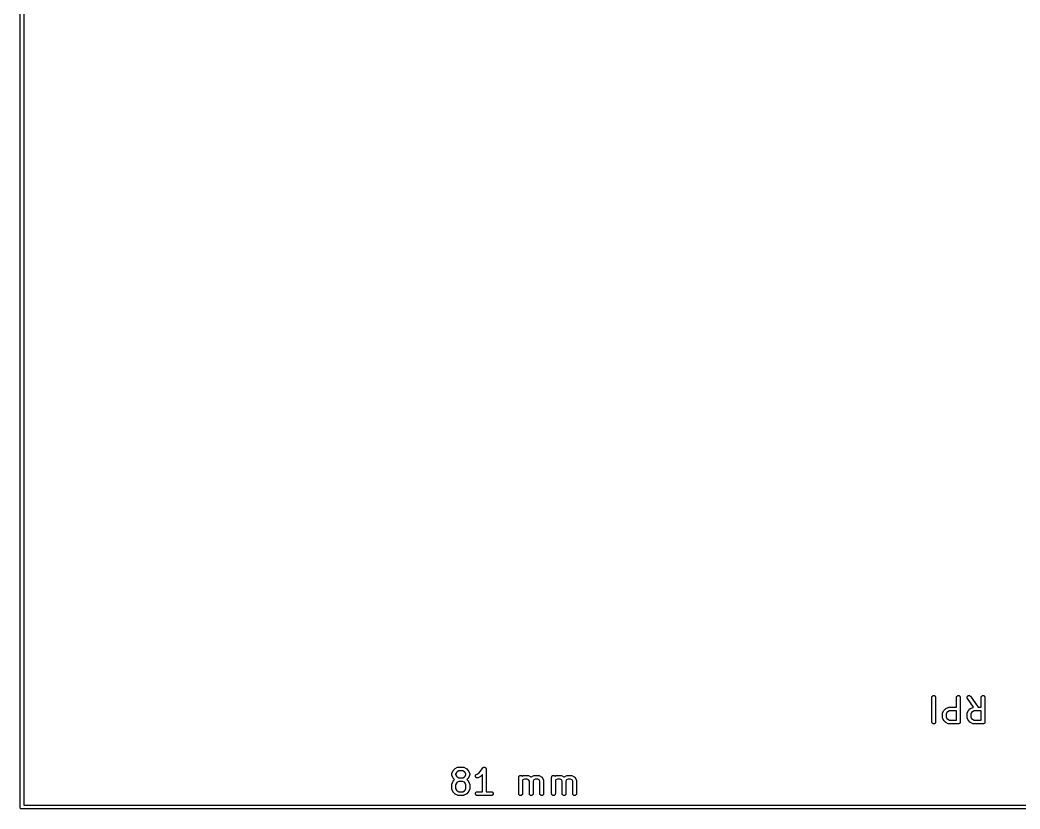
# Model space of a CAD drawing. Extents: x 48 to 129, y -192 to -25.
# Drawn here: x 47.92 to 88.5, y -192.07 to -160.07 of the extents above; entities that cross this region are included whole.
import ezdxf

# ---------------------------------------------------------------- set-up
doc = ezdxf.new("R2010")
doc.units = 0
doc.layers.add('BLACK', color=7, linetype='CONTINUOUS')

msp = doc.modelspace()

# ---------------------------------------------------------------- linework, layer by layer
at = {"layer": 'BLACK', "linetype": 'CONTINUOUS'}
for p, q in [((47.925, -191.996), (47.925, -25.0037)), ((48.075, -25.075), (48.075, -191.925)), ((84.925, -187.547), (84.9266, -187.532)), ((84.925, -187.548), (84.925, -187.547)), ((84.925, -188.548), (84.925, -187.548)), ((84.9266, -187.532), (84.9311, -187.518)), ((84.9311, -187.518), (84.9381, -187.505)), ((84.9381, -187.505), (84.9475, -187.494)), ((84.9475, -187.494), (84.9589, -187.485)), ((84.9589, -187.485), (84.9719, -187.478)), ((84.9719, -187.478), (84.9859, -187.474)), ((84.9859, -187.474), (85.0005, -187.473)), ((85.0005, -187.473), (85.0151, -187.474)), ((85.0151, -187.474), (85.0291, -187.478)), ((85.0291, -187.478), (85.0419, -187.485)), ((85.0419, -187.485), (85.0532, -187.495)), ((85.0532, -187.495), (85.0625, -187.506)), ((85.0625, -187.506), (85.0693, -187.519)), ((85.0693, -187.519), (85.0736, -187.533)), ((85.0736, -187.533), (85.075, -187.548)), ((85.075, -187.548), (85.075, -188.548)), ((85.925, -187.547), (85.9266, -187.532)), ((85.925, -187.548), (85.925, -187.547)), ((85.925, -187.949), (85.925, -187.548)), ((85.9266, -187.532), (85.9311, -187.518)), ((85.9311, -187.518), (85.9381, -187.505)), ((85.9381, -187.505), (85.9475, -187.494)), ((85.9475, -187.494), (85.9589, -187.485)), ((85.9589, -187.485), (85.9719, -187.478)), ((85.9719, -187.478), (85.9859, -187.474)), ((85.9859, -187.474), (86.0005, -187.473)), ((86.0005, -187.473), (86.0151, -187.474)), ((86.0151, -187.474), (86.0291, -187.478)), ((86.0291, -187.478), (86.0419, -187.485)), ((86.0419, -187.485), (86.0532, -187.495)), ((86.0532, -187.495), (86.0625, -187.506)), ((86.0625, -187.506), (86.0693, -187.519)), ((86.0693, -187.519), (86.0736, -187.533)), ((86.0736, -187.533), (86.075, -187.548)), ((86.075, -187.548), (86.075, -188.548)), ((86.3536, -187.548), (86.3549, -187.534)), ((86.3552, -187.563), (86.3536, -187.548)), ((86.3549, -187.534), (86.3589, -187.52)), ((86.3595, -187.577), (86.3552, -187.563)), ((86.3589, -187.52), (86.3657, -187.507)), ((86.3665, -187.59), (86.3595, -187.577)), ((86.3657, -187.507), (86.3748, -187.495)), ((86.3671, -187.591), (86.3665, -187.59)), ((86.6179, -187.949), (86.3671, -187.591)), ((86.3748, -187.495), (86.386, -187.486)), ((86.386, -187.486), (86.3988, -187.479)), ((86.3988, -187.479), (86.4127, -187.474)), ((86.4127, -187.474), (86.4273, -187.473)), ((86.4273, -187.473), (86.4419, -187.474)), ((86.4419, -187.474), (86.4559, -187.478)), ((86.4559, -187.478), (86.469, -187.484)), ((86.469, -187.484), (86.4805, -187.493)), ((86.4805, -187.493), (86.49, -187.505)), ((86.49, -187.505), (86.801, -187.949)), ((86.925, -187.547), (86.9266, -187.532)), ((86.925, -187.548), (86.925, -187.547)), ((86.925, -187.949), (86.925, -187.548)), ((86.9266, -187.532), (86.9311, -187.518)), ((86.9311, -187.518), (86.9381, -187.505)), ((86.9381, -187.505), (86.9475, -187.494)), ((86.9475, -187.494), (86.9589, -187.485)), ((86.9589, -187.485), (86.9719, -187.478)), ((86.9719, -187.478), (86.9859, -187.474)), ((86.9859, -187.474), (87.0005, -187.473)), ((87.0005, -187.473), (87.0151, -187.474)), ((87.0151, -187.474), (87.0291, -187.478)), ((87.0291, -187.478), (87.0419, -187.485)), ((87.0419, -187.485), (87.0532, -187.495)), ((87.0532, -187.495), (87.0625, -187.506)), ((87.0625, -187.506), (87.0693, -187.519)), ((87.0693, -187.519), (87.0736, -187.533)), ((87.0736, -187.533), (87.075, -187.548)), ((87.075, -187.548), (87.075, -188.548)), ((85.3536, -188.213), (85.3538, -188.211)), ((85.3536, -188.214), (85.3536, -188.213)), ((85.3536, -188.357), (85.3536, -188.214)), ((85.3538, -188.209), (85.3546, -188.204)), ((85.3538, -188.211), (85.3538, -188.209)), ((85.3546, -188.204), (85.3552, -188.199)), ((85.3552, -188.199), (85.3559, -188.197)), ((85.3559, -188.197), (85.3563, -188.194)), ((85.3563, -188.194), (85.3581, -188.19)), ((85.3581, -188.19), (85.3596, -188.185)), ((85.3596, -188.185), (85.3607, -188.183)), ((85.3607, -188.183), (85.3615, -188.181)), ((85.3615, -188.181), (85.4091, -188.086)), ((85.4091, -188.086), (85.4096, -188.085)), ((85.4096, -188.085), (85.4119, -188.081)), ((85.4119, -188.081), (85.4139, -188.077)), ((85.4139, -188.077), (85.4158, -188.075)), ((85.4158, -188.075), (85.4175, -188.072)), ((85.4175, -188.072), (85.4205, -188.069)), ((85.4205, -188.069), (85.4232, -188.066)), ((85.4232, -188.066), (85.4708, -188.018)), ((85.4708, -188.018), (85.4715, -188.018)), ((85.4715, -188.018), (85.4748, -188.015)), ((85.4748, -188.015), (85.4779, -188.012)), ((85.4779, -188.012), (85.4805, -188.01)), ((85.4805, -188.01), (85.483, -188.009)), ((85.483, -188.009), (85.4867, -188.007)), ((85.4867, -188.007), (85.4903, -188.004)), ((85.4903, -188.004), (85.5855, -187.957)), ((85.5378, -188.163), (85.5036, -188.232)), ((85.5036, -188.232), (85.5036, -188.339)), ((85.5682, -188.133), (85.5378, -188.163)), ((85.6368, -188.099), (85.5682, -188.133)), ((85.5855, -187.957), (85.5864, -187.956)), ((85.5864, -187.956), (85.5885, -187.956)), ((85.5885, -187.956), (85.5905, -187.954)), ((85.5905, -187.954), (85.5954, -187.953)), ((85.5954, -187.953), (85.6002, -187.951)), ((85.6002, -187.951), (85.6024, -187.951)), ((85.6024, -187.951), (85.6045, -187.95)), ((85.6045, -187.95), (85.6096, -187.95)), ((85.6096, -187.95), (85.6146, -187.949)), ((85.6146, -187.949), (85.6169, -187.949)), ((85.6169, -187.949), (85.619, -187.949)), ((85.619, -187.949), (85.925, -187.949)), ((85.925, -188.099), (85.6368, -188.099)), ((85.925, -188.473), (85.925, -188.099)), ((86.3536, -188.213), (86.3538, -188.211)), ((86.3536, -188.214), (86.3536, -188.213)), ((86.3536, -188.357), (86.3536, -188.214)), ((86.3538, -188.209), (86.3546, -188.204)), ((86.3538, -188.211), (86.3538, -188.209)), ((86.3546, -188.204), (86.3552, -188.199)), ((86.3552, -188.199), (86.3559, -188.197)), ((86.3559, -188.197), (86.3563, -188.194)), ((86.3563, -188.194), (86.3581, -188.19)), ((86.3581, -188.19), (86.3596, -188.185)), ((86.3596, -188.185), (86.3607, -188.183)), ((86.3607, -188.183), (86.3615, -188.181)), ((86.3615, -188.181), (86.4091, -188.086)), ((86.4091, -188.086), (86.4096, -188.085)), ((86.4096, -188.085), (86.4119, -188.081)), ((86.4119, -188.081), (86.4139, -188.077)), ((86.4139, -188.077), (86.4158, -188.075)), ((86.4158, -188.075), (86.4175, -188.072)), ((86.4175, -188.072), (86.4205, -188.069)), ((86.4205, -188.069), (86.4232, -188.066)), ((86.4232, -188.066), (86.4708, -188.018)), ((86.4708, -188.018), (86.4715, -188.018)), ((86.4715, -188.018), (86.4748, -188.015)), ((86.4748, -188.015), (86.4779, -188.012)), ((86.4779, -188.012), (86.4805, -188.01)), ((86.4805, -188.01), (86.483, -188.009)), ((86.483, -188.009), (86.4867, -188.007)), ((86.4867, -188.007), (86.4903, -188.004)), ((86.4903, -188.004), (86.5855, -187.957)), ((86.5378, -188.163), (86.5036, -188.232)), ((86.5036, -188.232), (86.5036, -188.339)), ((86.5682, -188.133), (86.5378, -188.163)), ((86.6368, -188.099), (86.5682, -188.133)), ((86.5855, -187.957), (86.5864, -187.956)), ((86.5864, -187.956), (86.5885, -187.956)), ((86.5885, -187.956), (86.5905, -187.954)), ((86.5905, -187.954), (86.5954, -187.953)), ((86.5954, -187.953), (86.6002, -187.951)), ((86.6002, -187.951), (86.6024, -187.951)), ((86.6024, -187.951), (86.6045, -187.95)), ((86.6045, -187.95), (86.6096, -187.95)), ((86.6096, -187.95), (86.6146, -187.949)), ((86.6146, -187.949), (86.6169, -187.949)), ((86.6169, -187.949), (86.6179, -187.949)), ((86.925, -188.099), (86.6368, -188.099)), ((86.801, -187.949), (86.925, -187.949)), ((86.925, -188.473), (86.925, -188.099)), ((84.9264, -188.562), (84.925, -188.548)), ((84.9307, -188.576), (84.9264, -188.562)), ((84.9375, -188.589), (84.9307, -188.576)), ((84.9468, -188.6), (84.9375, -188.589)), ((84.9581, -188.61), (84.9468, -188.6)), ((84.9709, -188.617), (84.9581, -188.61)), ((84.9849, -188.621), (84.9709, -188.617)), ((84.9995, -188.623), (84.9849, -188.621)), ((85.0141, -188.621), (84.9995, -188.623)), ((85.0281, -188.617), (85.0141, -188.621)), ((85.0411, -188.61), (85.0281, -188.617)), ((85.0525, -188.601), (85.0411, -188.61)), ((85.0619, -188.59), (85.0525, -188.601)), ((85.0689, -188.577), (85.0619, -188.59)), ((85.0734, -188.563), (85.0689, -188.577)), ((85.075, -188.549), (85.0734, -188.563)), ((85.075, -188.548), (85.075, -188.549)), ((85.3538, -188.359), (85.3536, -188.357)), ((85.3537, -188.362), (85.3538, -188.359)), ((85.3545, -188.367), (85.3537, -188.362)), ((85.355, -188.372), (85.3545, -188.367)), ((85.3556, -188.374), (85.355, -188.372)), ((85.356, -188.376), (85.3556, -188.374)), ((85.3577, -188.381), (85.356, -188.376)), ((85.3592, -188.386), (85.3577, -188.381)), ((85.3603, -188.388), (85.3592, -188.386)), ((85.361, -188.39), (85.3603, -188.388)), ((85.3615, -188.391), (85.361, -188.39)), ((85.4091, -188.486), (85.3615, -188.391)), ((85.4114, -188.489), (85.4091, -188.486)), ((85.4133, -188.493), (85.4114, -188.489)), ((85.4152, -188.496), (85.4133, -188.493)), ((85.4169, -188.498), (85.4152, -188.496)), ((85.4198, -188.501), (85.4169, -188.498)), ((85.4224, -188.505), (85.4198, -188.501)), ((85.4232, -188.505), (85.4224, -188.505)), ((85.4708, -188.553), (85.4232, -188.505)), ((85.474, -188.556), (85.4708, -188.553)), ((85.4771, -188.559), (85.474, -188.556)), ((85.4797, -188.56), (85.4771, -188.559)), ((85.4821, -188.562), (85.4797, -188.56)), ((85.4858, -188.564), (85.4821, -188.562)), ((85.4893, -188.567), (85.4858, -188.564)), ((85.4903, -188.567), (85.4893, -188.567)), ((85.5855, -188.615), (85.4903, -188.567)), ((85.5036, -188.339), (85.5378, -188.408)), ((85.5378, -188.408), (85.5682, -188.438)), ((85.5682, -188.438), (85.6368, -188.473)), ((85.5876, -188.615), (85.5855, -188.615)), ((85.5895, -188.617), (85.5876, -188.615)), ((85.5944, -188.618), (85.5895, -188.617)), ((85.5992, -188.62), (85.5944, -188.618)), ((85.6014, -188.62), (85.5992, -188.62)), ((85.6035, -188.621), (85.6014, -188.62)), ((85.6085, -188.622), (85.6035, -188.621)), ((85.6136, -188.622), (85.6085, -188.622)), ((85.6158, -188.622), (85.6136, -188.622)), ((85.618, -188.623), (85.6158, -188.622)), ((85.619, -188.623), (85.618, -188.623)), ((86, -188.623), (85.619, -188.623)), ((85.6368, -188.473), (85.925, -188.473)), ((86.007, -188.622), (86, -188.623)), ((86.0141, -188.621), (86.007, -188.622)), ((86.0143, -188.621), (86.0141, -188.621)), ((86.0146, -188.621), (86.0143, -188.621)), ((86.0213, -188.619), (86.0146, -188.621)), ((86.0281, -188.617), (86.0213, -188.619)), ((86.0283, -188.617), (86.0281, -188.617)), ((86.0286, -188.617), (86.0283, -188.617)), ((86.0348, -188.614), (86.0286, -188.617)), ((86.0411, -188.61), (86.0348, -188.614)), ((86.0413, -188.61), (86.0411, -188.61)), ((86.0415, -188.61), (86.0413, -188.61)), ((86.047, -188.606), (86.0415, -188.61)), ((86.0525, -188.601), (86.047, -188.606)), ((86.0526, -188.601), (86.0525, -188.601)), ((86.0528, -188.601), (86.0526, -188.601)), ((86.0573, -188.595), (86.0528, -188.601)), ((86.0619, -188.59), (86.0573, -188.595)), ((86.062, -188.59), (86.0619, -188.59)), ((86.0622, -188.59), (86.062, -188.59)), ((86.0655, -188.583), (86.0622, -188.59)), ((86.0689, -188.577), (86.0655, -188.583)), ((86.069, -188.577), (86.0689, -188.577)), ((86.0691, -188.577), (86.069, -188.577)), ((86.0712, -188.57), (86.0691, -188.577)), ((86.0734, -188.563), (86.0712, -188.57)), ((86.0735, -188.563), (86.0734, -188.563)), ((86.0734, -188.563), (86.0734, -188.563)), ((86.0742, -188.556), (86.0735, -188.563)), ((86.075, -188.549), (86.0742, -188.556)), ((86.075, -188.548), (86.075, -188.548)), ((86.075, -188.548), (86.075, -188.548)), ((86.075, -188.548), (86.075, -188.548)), ((86.075, -188.548), (86.075, -188.549)), ((86.3538, -188.359), (86.3536, -188.357)), ((86.3537, -188.362), (86.3538, -188.359)), ((86.3545, -188.367), (86.3537, -188.362)), ((86.355, -188.372), (86.3545, -188.367)), ((86.3556, -188.374), (86.355, -188.372)), ((86.356, -188.376), (86.3556, -188.374)), ((86.3577, -188.381), (86.356, -188.376)), ((86.3592, -188.386), (86.3577, -188.381)), ((86.3603, -188.388), (86.3592, -188.386)), ((86.361, -188.39), (86.3603, -188.388)), ((86.3615, -188.391), (86.361, -188.39)), ((86.4091, -188.486), (86.3615, -188.391)), ((86.4114, -188.489), (86.4091, -188.486)), ((86.4133, -188.493), (86.4114, -188.489)), ((86.4152, -188.496), (86.4133, -188.493)), ((86.4169, -188.498), (86.4152, -188.496)), ((86.4198, -188.501), (86.4169, -188.498)), ((86.4224, -188.505), (86.4198, -188.501)), ((86.4232, -188.505), (86.4224, -188.505)), ((86.4708, -188.553), (86.4232, -188.505)), ((86.474, -188.556), (86.4708, -188.553)), ((86.4771, -188.559), (86.474, -188.556)), ((86.4797, -188.56), (86.4771, -188.559)), ((86.4821, -188.562), (86.4797, -188.56)), ((86.4858, -188.564), (86.4821, -188.562)), ((86.4893, -188.567), (86.4858, -188.564)), ((86.4903, -188.567), (86.4893, -188.567)), ((86.5855, -188.615), (86.4903, -188.567)), ((86.5036, -188.339), (86.5378, -188.408)), ((86.5378, -188.408), (86.5682, -188.438)), ((86.5682, -188.438), (86.6368, -188.473)), ((86.5876, -188.615), (86.5855, -188.615)), ((86.5895, -188.617), (86.5876, -188.615)), ((86.5944, -188.618), (86.5895, -188.617)), ((86.5992, -188.62), (86.5944, -188.618)), ((86.6014, -188.62), (86.5992, -188.62)), ((86.6035, -188.621), (86.6014, -188.62)), ((86.6085, -188.622), (86.6035, -188.621)), ((86.6136, -188.622), (86.6085, -188.622)), ((86.6158, -188.622), (86.6136, -188.622)), ((86.618, -188.623), (86.6158, -188.622)), ((86.619, -188.623), (86.618, -188.623)), ((87, -188.623), (86.619, -188.623)), ((86.6368, -188.473), (86.925, -188.473)), ((87.007, -188.622), (87, -188.623)), ((87.0141, -188.621), (87.007, -188.622)), ((87.0143, -188.621), (87.0141, -188.621)), ((87.0146, -188.621), (87.0143, -188.621)), ((87.0213, -188.619), (87.0146, -188.621)), ((87.0281, -188.617), (87.0213, -188.619)), ((87.0283, -188.617), (87.0281, -188.617)), ((87.0286, -188.617), (87.0283, -188.617)), ((87.0348, -188.614), (87.0286, -188.617)), ((87.0411, -188.61), (87.0348, -188.614)), ((87.0413, -188.61), (87.0411, -188.61)), ((87.0415, -188.61), (87.0413, -188.61)), ((87.047, -188.606), (87.0415, -188.61)), ((87.0525, -188.601), (87.047, -188.606)), ((87.0526, -188.601), (87.0525, -188.601)), ((87.0528, -188.601), (87.0526, -188.601)), ((87.0573, -188.595), (87.0528, -188.601)), ((87.0619, -188.59), (87.0573, -188.595)), ((87.062, -188.59), (87.0619, -188.59)), ((87.0622, -188.59), (87.062, -188.59)), ((87.0655, -188.583), (87.0622, -188.59)), ((87.0689, -188.577), (87.0655, -188.583)), ((87.069, -188.577), (87.0689, -188.577)), ((87.0691, -188.577), (87.069, -188.577)), ((87.0712, -188.57), (87.0691, -188.577)), ((87.0734, -188.563), (87.0712, -188.57)), ((87.0735, -188.563), (87.0734, -188.563)), ((87.0734, -188.563), (87.0734, -188.563)), ((87.0742, -188.556), (87.0735, -188.563)), ((87.075, -188.549), (87.0742, -188.556)), ((87.075, -188.548), (87.075, -188.548)), ((87.075, -188.548), (87.075, -188.548)), ((87.075, -188.548), (87.075, -188.548)), ((87.075, -188.548), (87.075, -188.549)), ((65.4488, -190.642), (65.4491, -190.64)), ((65.4488, -190.643), (65.4488, -190.642)), ((65.4488, -190.69), (65.4488, -190.643)), ((65.449, -190.693), (65.4488, -190.69)), ((65.4489, -190.695), (65.449, -190.693)), ((65.4497, -190.7), (65.4489, -190.695)), ((65.449, -190.637), (65.4499, -190.632)), ((65.4491, -190.64), (65.449, -190.637)), ((65.4502, -190.705), (65.4497, -190.7)), ((65.4499, -190.632), (65.4504, -190.627)), ((65.4504, -190.627), (65.4511, -190.625)), ((65.4511, -190.625), (65.4515, -190.623)), ((65.4515, -190.623), (65.4533, -190.618)), ((65.4533, -190.618), (65.4549, -190.613)), ((65.4549, -190.613), (65.4559, -190.611)), ((65.4559, -190.611), (65.4567, -190.609)), ((65.4567, -190.609), (65.5043, -190.514)), ((65.5043, -190.514), (65.5048, -190.513)), ((65.5048, -190.513), (65.5071, -190.51)), ((65.5071, -190.51), (65.5091, -190.506)), ((65.5091, -190.506), (65.5111, -190.503)), ((65.5111, -190.503), (65.5128, -190.501)), ((65.5128, -190.501), (65.5157, -190.498)), ((65.5157, -190.498), (65.5184, -190.495)), ((65.5184, -190.495), (65.566, -190.447)), ((65.566, -190.447), (65.5668, -190.446)), ((65.5668, -190.446), (65.5701, -190.444)), ((65.5701, -190.444), (65.5731, -190.441)), ((65.5731, -190.441), (65.5758, -190.439)), ((65.5758, -190.439), (65.5782, -190.437)), ((65.5782, -190.437), (65.5819, -190.435)), ((65.5819, -190.435), (65.5855, -190.433)), ((65.5855, -190.433), (65.6807, -190.385)), ((65.6331, -190.592), (65.5988, -190.661)), ((65.5988, -190.661), (65.5988, -190.673)), ((65.5988, -190.673), (65.6331, -190.741)), ((65.6635, -190.562), (65.6331, -190.592)), ((65.732, -190.527), (65.6635, -190.562)), ((65.6807, -190.385), (65.6817, -190.385)), ((65.6817, -190.385), (65.6838, -190.384)), ((65.6838, -190.384), (65.6857, -190.383)), ((65.6857, -190.383), (65.6906, -190.382)), ((65.6906, -190.382), (65.6954, -190.38)), ((65.6954, -190.38), (65.6976, -190.379)), ((65.6976, -190.379), (65.6997, -190.379)), ((65.6997, -190.379), (65.7048, -190.378)), ((65.7048, -190.378), (65.7099, -190.378)), ((65.7099, -190.378), (65.7121, -190.378)), ((65.7121, -190.378), (65.7143, -190.377)), ((65.7143, -190.377), (65.9048, -190.377)), ((65.8871, -190.527), (65.732, -190.527)), ((65.9556, -190.562), (65.8871, -190.527)), ((65.9048, -190.377), (65.9058, -190.377)), ((65.9058, -190.377), (65.908, -190.378)), ((65.908, -190.378), (65.9102, -190.378)), ((65.9102, -190.378), (65.9153, -190.378)), ((65.9153, -190.378), (65.9204, -190.379)), ((65.9204, -190.379), (65.9225, -190.38)), ((65.9225, -190.38), (65.9246, -190.38)), ((65.9246, -190.38), (65.9294, -190.382)), ((65.9294, -190.382), (65.9343, -190.383)), ((65.9343, -190.383), (65.9362, -190.385)), ((65.9362, -190.385), (65.9383, -190.385)), ((65.9383, -190.385), (66.0335, -190.433)), ((65.986, -190.592), (65.9556, -190.562)), ((66.0202, -190.661), (65.986, -190.592)), ((65.986, -190.741), (66.0202, -190.673)), ((66.0202, -190.673), (66.0202, -190.661)), ((66.0335, -190.433), (66.0345, -190.433)), ((66.0345, -190.433), (66.038, -190.436)), ((66.038, -190.436), (66.0417, -190.438)), ((66.0417, -190.438), (66.0441, -190.44)), ((66.0441, -190.44), (66.0468, -190.441)), ((66.0468, -190.441), (66.0498, -190.444)), ((66.0498, -190.444), (66.053, -190.447)), ((66.053, -190.447), (66.1007, -190.495)), ((66.1007, -190.495), (66.1014, -190.495)), ((66.1014, -190.495), (66.104, -190.499)), ((66.104, -190.499), (66.1069, -190.502)), ((66.1069, -190.502), (66.1086, -190.504)), ((66.1086, -190.504), (66.1105, -190.507)), ((66.1105, -190.507), (66.1125, -190.511)), ((66.1125, -190.511), (66.1147, -190.514)), ((66.1147, -190.514), (66.1623, -190.609)), ((66.1623, -190.609), (66.1628, -190.61)), ((66.1628, -190.61), (66.1635, -190.612)), ((66.1635, -190.612), (66.1646, -190.614)), ((66.1646, -190.614), (66.1661, -190.619)), ((66.1661, -190.619), (66.1678, -190.624)), ((66.1678, -190.624), (66.1682, -190.626)), ((66.1682, -190.626), (66.1688, -190.628)), ((66.1692, -190.701), (66.1686, -190.706)), ((66.1688, -190.628), (66.1693, -190.633)), ((66.17, -190.696), (66.1692, -190.701)), ((66.1693, -190.633), (66.1701, -190.638)), ((66.1701, -190.638), (66.17, -190.641)), ((66.17, -190.641), (66.1702, -190.643)), ((66.1702, -190.692), (66.17, -190.694)), ((66.17, -190.694), (66.17, -190.696)), ((66.1702, -190.643), (66.1702, -190.69)), ((66.1702, -190.69), (66.1702, -190.692)), ((66.4051, -190.714), (66.4111, -190.701)), ((66.4111, -190.701), (66.4196, -190.689)), ((66.4196, -190.689), (66.4303, -190.679)), ((66.4303, -190.679), (66.4426, -190.671)), ((66.4426, -190.671), (66.527, -190.629)), ((66.527, -190.629), (66.6084, -190.547)), ((66.6084, -190.547), (66.6995, -190.411)), ((66.6869, -190.681), (66.6245, -190.744)), ((66.6869, -191.377), (66.6869, -190.681)), ((66.6995, -190.411), (66.7, -190.41)), ((66.7, -190.41), (66.7, -190.41)), ((66.7, -190.41), (66.7, -190.41)), ((66.7, -190.41), (66.7001, -190.41)), ((66.7001, -190.41), (66.7048, -190.404)), ((66.7048, -190.404), (66.7094, -190.399)), ((66.7094, -190.399), (66.7095, -190.399)), ((66.7095, -190.399), (66.7154, -190.394)), ((66.7095, -190.399), (66.7095, -190.399)), ((66.7154, -190.394), (66.7208, -190.39)), ((66.7208, -190.39), (66.7209, -190.39)), ((66.7209, -190.39), (66.7278, -190.386)), ((66.7209, -190.39), (66.7209, -190.39)), ((66.7278, -190.386), (66.7338, -190.383)), ((66.7338, -190.383), (66.7339, -190.383)), ((66.7339, -190.383), (66.7412, -190.381)), ((66.7339, -190.383), (66.7339, -190.383)), ((66.7412, -190.381), (66.7478, -190.379)), ((66.7478, -190.379), (66.7479, -190.379)), ((66.7479, -190.379), (66.748, -190.379)), ((66.748, -190.379), (66.7552, -190.378)), ((66.7552, -190.378), (66.7624, -190.377)), ((66.7624, -190.377), (66.7625, -190.377)), ((66.7625, -190.377), (66.7625, -190.377)), ((66.7625, -190.377), (66.77, -190.378)), ((66.77, -190.378), (66.777, -190.379)), ((66.777, -190.379), (66.777, -190.379)), ((66.777, -190.379), (66.7771, -190.379)), ((66.7771, -190.379), (66.7845, -190.381)), ((66.7845, -190.381), (66.791, -190.383)), ((66.791, -190.383), (66.791, -190.383)), ((66.791, -190.383), (66.7911, -190.383)), ((66.7911, -190.383), (66.7976, -190.387)), ((66.7976, -190.387), (66.8038, -190.39)), ((66.8038, -190.39), (66.8039, -190.39)), ((66.8039, -190.39), (66.8039, -190.39)), ((66.8039, -190.39), (66.8095, -190.395)), ((66.8095, -190.395), (66.8151, -190.4)), ((66.8151, -190.4), (66.8152, -190.4)), ((66.8152, -190.4), (66.8152, -190.4)), ((66.8152, -190.4), (66.8201, -190.406)), ((66.8201, -190.406), (66.8244, -190.411)), ((66.8244, -190.411), (66.8244, -190.411)), ((66.8244, -190.411), (66.8244, -190.411)), ((66.8244, -190.411), (66.8281, -190.418)), ((66.8281, -190.418), (66.8312, -190.424)), ((66.8312, -190.424), (66.8313, -190.424)), ((66.8313, -190.424), (66.8313, -190.424)), ((66.8313, -190.424), (66.8334, -190.431)), ((66.8334, -190.431), (66.8355, -190.438)), ((66.8355, -190.438), (66.8355, -190.438)), ((66.8355, -190.438), (66.8355, -190.438)), ((66.8355, -190.438), (66.8362, -190.445)), ((66.8362, -190.445), (66.8369, -190.452)), ((66.8369, -190.452), (66.8369, -191.377)), ((65.4488, -191.07), (65.4491, -191.068)), ((65.4488, -191.071), (65.4488, -191.07)), ((65.4488, -191.262), (65.4488, -191.071)), ((65.449, -191.066), (65.4499, -191.061)), ((65.4491, -191.068), (65.449, -191.066)), ((65.4499, -191.061), (65.4504, -191.056)), ((65.4509, -190.707), (65.4502, -190.705)), ((65.4504, -191.056), (65.4511, -191.054)), ((65.4512, -190.709), (65.4509, -190.707)), ((65.4511, -191.054), (65.4515, -191.052)), ((65.453, -190.714), (65.4512, -190.709)), ((65.4515, -191.052), (65.4533, -191.047)), ((65.4545, -190.719), (65.453, -190.714)), ((65.4533, -191.047), (65.4549, -191.042)), ((65.4555, -190.721), (65.4545, -190.719)), ((65.4549, -191.042), (65.4559, -191.04)), ((65.4563, -190.723), (65.4555, -190.721)), ((65.4559, -191.04), (65.4567, -191.038)), ((65.4567, -190.724), (65.4563, -190.723)), ((65.5043, -190.819), (65.4567, -190.724)), ((65.4567, -191.038), (65.5043, -190.943)), ((65.5066, -190.823), (65.5043, -190.819)), ((65.5043, -190.943), (65.5048, -190.942)), ((65.5048, -190.942), (65.5071, -190.938)), ((65.5085, -190.827), (65.5066, -190.823)), ((65.5071, -190.938), (65.5091, -190.934)), ((65.5105, -190.829), (65.5085, -190.827)), ((65.5091, -190.934), (65.5111, -190.932)), ((65.5121, -190.832), (65.5105, -190.829)), ((65.5111, -190.932), (65.5128, -190.929)), ((65.515, -190.835), (65.5121, -190.832)), ((65.5128, -190.929), (65.5157, -190.926)), ((65.5177, -190.838), (65.515, -190.835)), ((65.5157, -190.926), (65.5184, -190.923)), ((65.5184, -190.839), (65.5177, -190.838)), ((65.5606, -190.881), (65.5184, -190.839)), ((65.5184, -190.923), (65.5606, -190.881)), ((65.6331, -191.021), (65.5988, -191.089)), ((65.5988, -191.089), (65.5988, -191.244)), ((65.6331, -190.741), (65.6635, -190.772)), ((65.6635, -190.99), (65.6331, -191.021)), ((65.6635, -190.772), (65.732, -190.806)), ((65.732, -190.956), (65.6635, -190.99)), ((65.732, -190.806), (65.8871, -190.806)), ((65.8871, -190.956), (65.732, -190.956)), ((65.8871, -190.806), (65.9556, -190.772)), ((65.9556, -190.99), (65.8871, -190.956)), ((65.9556, -190.772), (65.986, -190.741)), ((65.986, -191.021), (65.9556, -190.99)), ((66.0202, -191.089), (65.986, -191.021)), ((66.0202, -191.244), (66.0202, -191.089)), ((66.1007, -190.839), (66.0584, -190.881)), ((66.0584, -190.881), (66.1007, -190.923)), ((66.1033, -190.835), (66.1007, -190.839)), ((66.1007, -190.923), (66.1014, -190.924)), ((66.1014, -190.924), (66.104, -190.927)), ((66.1063, -190.832), (66.1033, -190.835)), ((66.104, -190.927), (66.1069, -190.93)), ((66.108, -190.83), (66.1063, -190.832)), ((66.1069, -190.93), (66.1086, -190.933)), ((66.1099, -190.827), (66.108, -190.83)), ((66.1086, -190.933), (66.1105, -190.935)), ((66.1119, -190.824), (66.1099, -190.827)), ((66.1105, -190.935), (66.1125, -190.939)), ((66.1142, -190.82), (66.1119, -190.824)), ((66.1125, -190.939), (66.1147, -190.943)), ((66.1147, -190.819), (66.1142, -190.82)), ((66.1623, -190.724), (66.1147, -190.819)), ((66.1147, -190.943), (66.1623, -191.038)), ((66.1631, -190.722), (66.1623, -190.724)), ((66.1623, -191.038), (66.1628, -191.039)), ((66.1628, -191.039), (66.1635, -191.041)), ((66.1642, -190.72), (66.1631, -190.722)), ((66.1635, -191.041), (66.1646, -191.043)), ((66.1657, -190.715), (66.1642, -190.72)), ((66.1646, -191.043), (66.1661, -191.048)), ((66.1676, -190.71), (66.1657, -190.715)), ((66.1661, -191.048), (66.1678, -191.053)), ((66.1679, -190.708), (66.1676, -190.71)), ((66.1678, -191.053), (66.1682, -191.055)), ((66.1686, -190.706), (66.1679, -190.708)), ((66.1682, -191.055), (66.1688, -191.057)), ((66.1688, -191.057), (66.1693, -191.062)), ((66.1693, -191.062), (66.1701, -191.067)), ((66.1701, -191.067), (66.17, -191.069)), ((66.17, -191.069), (66.1702, -191.071)), ((66.1702, -191.071), (66.1702, -191.262)), ((66.4014, -190.743), (66.4018, -190.728)), ((66.4037, -190.757), (66.4014, -190.743)), ((66.4018, -190.728), (66.4051, -190.714)), ((66.4089, -190.771), (66.4037, -190.757)), ((66.4166, -190.784), (66.4089, -190.771)), ((66.4266, -190.794), (66.4166, -190.784)), ((66.4384, -190.803), (66.4266, -190.794)), ((66.4517, -190.809), (66.4384, -190.803)), ((66.466, -190.812), (66.4517, -190.809)), ((66.4806, -190.813), (66.466, -190.812)), ((66.4951, -190.811), (66.4806, -190.813)), ((66.5088, -190.806), (66.4951, -190.811)), ((66.5097, -190.805), (66.5088, -190.806)), ((66.605, -190.758), (66.5097, -190.805)), ((66.6085, -190.755), (66.605, -190.758)), ((66.6123, -190.753), (66.6085, -190.755)), ((66.6147, -190.751), (66.6123, -190.753)), ((66.6174, -190.75), (66.6147, -190.751)), ((66.6204, -190.747), (66.6174, -190.75)), ((66.6237, -190.744), (66.6204, -190.747)), ((66.6245, -190.744), (66.6237, -190.744)), ((68.1631, -190.785), (68.1647, -190.77)), ((68.1631, -190.786), (68.1631, -190.785)), ((68.1631, -191.452), (68.1631, -190.786)), ((68.1647, -190.77), (68.1692, -190.756)), ((68.1692, -190.756), (68.1762, -190.743)), ((68.1762, -190.743), (68.1856, -190.732)), ((68.1856, -190.732), (68.197, -190.723)), ((68.197, -190.723), (68.21, -190.716)), ((68.21, -190.716), (68.224, -190.712)), ((68.224, -190.712), (68.2386, -190.711)), ((68.2386, -190.711), (68.2532, -190.712)), ((68.2532, -190.712), (68.2672, -190.717)), ((68.2672, -190.717), (68.28, -190.724)), ((68.28, -190.724), (68.2913, -190.733)), ((68.2913, -190.733), (68.2993, -190.743)), ((68.2993, -190.743), (68.3474, -190.719)), ((68.3301, -190.895), (68.3131, -190.912)), ((68.3131, -190.912), (68.3131, -191.452)), ((68.3987, -190.861), (68.3301, -190.895)), ((68.3474, -190.719), (68.3483, -190.718)), ((68.3483, -190.718), (68.3504, -190.717)), ((68.3504, -190.717), (68.3524, -190.716)), ((68.3524, -190.716), (68.3573, -190.715)), ((68.3573, -190.715), (68.3621, -190.713)), ((68.3621, -190.713), (68.3643, -190.713)), ((68.3643, -190.713), (68.3664, -190.712)), ((68.3664, -190.712), (68.3715, -190.712)), ((68.3715, -190.712), (68.3765, -190.711)), ((68.3765, -190.711), (68.3788, -190.711)), ((68.3788, -190.711), (68.381, -190.711)), ((68.381, -190.711), (68.5238, -190.711)), ((68.5061, -190.861), (68.3987, -190.861)), ((68.5631, -190.889), (68.5061, -190.861)), ((68.5238, -190.711), (68.5249, -190.711)), ((68.5249, -190.711), (68.5271, -190.711)), ((68.5271, -190.711), (68.5293, -190.711)), ((68.5293, -190.711), (68.5343, -190.712)), ((68.5343, -190.712), (68.5394, -190.712)), ((68.5394, -190.712), (68.5415, -190.713)), ((68.5415, -190.713), (68.5437, -190.713)), ((68.5437, -190.713), (68.5485, -190.715)), ((68.5485, -190.715), (68.5534, -190.717)), ((68.5534, -190.717), (68.5553, -190.718)), ((68.5553, -190.718), (68.5573, -190.719)), ((68.5573, -190.719), (68.6526, -190.766)), ((68.5917, -190.946), (68.5631, -190.889)), ((68.5917, -191.452), (68.5917, -190.946)), ((68.6526, -190.766), (68.6535, -190.767)), ((68.6535, -190.767), (68.6549, -190.768)), ((68.6549, -190.768), (68.6564, -190.768)), ((68.6564, -190.768), (68.661, -190.772)), ((68.661, -190.772), (68.6658, -190.775)), ((68.6658, -190.775), (68.6667, -190.776)), ((68.6667, -190.776), (68.6672, -190.775)), ((68.6672, -190.775), (68.6684, -190.774)), ((68.6684, -190.774), (68.6732, -190.771)), ((68.6732, -190.771), (68.6779, -190.768)), ((68.6779, -190.768), (68.6794, -190.767)), ((68.6794, -190.767), (68.6807, -190.766)), ((68.6807, -190.766), (68.776, -190.719)), ((68.7702, -190.889), (68.7417, -190.946)), ((68.7417, -190.946), (68.7417, -191.452)), ((68.8272, -190.861), (68.7702, -190.889)), ((68.776, -190.719), (68.7769, -190.718)), ((68.7769, -190.718), (68.779, -190.717)), ((68.779, -190.717), (68.7809, -190.716)), ((68.7809, -190.716), (68.7859, -190.715)), ((68.7859, -190.715), (68.7907, -190.713)), ((68.7907, -190.713), (68.7928, -190.713)), ((68.7928, -190.713), (68.795, -190.712)), ((68.795, -190.712), (68.8001, -190.712)), ((68.8001, -190.712), (68.8051, -190.711)), ((68.8051, -190.711), (68.8073, -190.711)), ((68.8073, -190.711), (68.8095, -190.711)), ((68.8095, -190.711), (68.9524, -190.711)), ((68.9347, -190.861), (68.8272, -190.861)), ((68.9917, -190.889), (68.9347, -190.861)), ((68.9524, -190.711), (68.9534, -190.711)), ((68.9534, -190.711), (68.9556, -190.711)), ((68.9556, -190.711), (68.9578, -190.711)), ((68.9578, -190.711), (68.9629, -190.712)), ((68.9629, -190.712), (68.968, -190.712)), ((68.968, -190.712), (68.9701, -190.713)), ((68.9701, -190.713), (68.9723, -190.713)), ((68.9723, -190.713), (68.977, -190.715)), ((68.977, -190.715), (68.9819, -190.717)), ((68.9819, -190.717), (68.9839, -190.718)), ((68.9839, -190.718), (68.9859, -190.719)), ((68.9859, -190.719), (69.0812, -190.766)), ((69.0202, -190.946), (68.9917, -190.889)), ((69.0202, -191.452), (69.0202, -190.946)), ((69.0812, -190.766), (69.0821, -190.767)), ((69.0821, -190.767), (69.0835, -190.768)), ((69.0835, -190.768), (69.0849, -190.768)), ((69.0849, -190.768), (69.0896, -190.772)), ((69.0896, -190.772), (69.0944, -190.775)), ((69.0944, -190.775), (69.0955, -190.776)), ((69.0955, -190.776), (69.0969, -190.777)), ((69.0969, -190.777), (69.1008, -190.781)), ((69.1008, -190.781), (69.1049, -190.785)), ((69.1049, -190.785), (69.1058, -190.786)), ((69.1058, -190.786), (69.1069, -190.787)), ((69.1069, -190.787), (69.1099, -190.792)), ((69.1099, -190.792), (69.1132, -190.797)), ((69.1132, -190.797), (69.1138, -190.798)), ((69.1138, -190.798), (69.1147, -190.8)), ((69.1147, -190.8), (69.1623, -190.895)), ((69.1623, -190.895), (69.1628, -190.896)), ((69.1628, -190.896), (69.1635, -190.898)), ((69.1635, -190.898), (69.1646, -190.9)), ((69.1646, -190.9), (69.1661, -190.905)), ((69.1661, -190.905), (69.1678, -190.91)), ((69.1678, -190.91), (69.1682, -190.912)), ((69.1682, -190.912), (69.1688, -190.914)), ((69.1688, -190.914), (69.1693, -190.919)), ((69.1693, -190.919), (69.1701, -190.924)), ((69.1701, -190.924), (69.17, -190.926)), ((69.17, -190.926), (69.1702, -190.929)), ((69.1702, -190.929), (69.1702, -191.452)), ((69.4964, -190.785), (69.4981, -190.77)), ((69.4964, -190.786), (69.4964, -190.785)), ((69.4964, -191.452), (69.4964, -190.786)), ((69.4981, -190.77), (69.5025, -190.756)), ((69.5025, -190.756), (69.5095, -190.743)), ((69.5095, -190.743), (69.519, -190.732)), ((69.519, -190.732), (69.5304, -190.723)), ((69.5304, -190.723), (69.5433, -190.716)), ((69.5433, -190.716), (69.5574, -190.712)), ((69.5574, -190.712), (69.572, -190.711)), ((69.572, -190.711), (69.5865, -190.712)), ((69.5865, -190.712), (69.6005, -190.717)), ((69.6005, -190.717), (69.6134, -190.724)), ((69.6134, -190.724), (69.6246, -190.733)), ((69.6246, -190.733), (69.6326, -190.743)), ((69.6326, -190.743), (69.6807, -190.719)), ((69.6635, -190.895), (69.6464, -190.912)), ((69.6464, -190.912), (69.6464, -191.452)), ((69.732, -190.861), (69.6635, -190.895)), ((69.6807, -190.719), (69.6817, -190.718)), ((69.6817, -190.718), (69.6838, -190.717)), ((69.6838, -190.717), (69.6857, -190.716)), ((69.6857, -190.716), (69.6906, -190.715)), ((69.6906, -190.715), (69.6954, -190.713)), ((69.6954, -190.713), (69.6976, -190.713)), ((69.6976, -190.713), (69.6997, -190.712)), ((69.6997, -190.712), (69.7048, -190.712)), ((69.7048, -190.712), (69.7099, -190.711)), ((69.7099, -190.711), (69.7121, -190.711)), ((69.7121, -190.711), (69.7143, -190.711)), ((69.7143, -190.711), (69.8571, -190.711)), ((69.8394, -190.861), (69.732, -190.861)), ((69.8965, -190.889), (69.8394, -190.861)), ((69.8571, -190.711), (69.8582, -190.711)), ((69.8582, -190.711), (69.8604, -190.711)), ((69.8604, -190.711), (69.8626, -190.711)), ((69.8626, -190.711), (69.8676, -190.712)), ((69.8676, -190.712), (69.8727, -190.712)), ((69.8727, -190.712), (69.8748, -190.713)), ((69.8748, -190.713), (69.877, -190.713)), ((69.877, -190.713), (69.8818, -190.715)), ((69.8818, -190.715), (69.8867, -190.717)), ((69.8867, -190.717), (69.8886, -190.718)), ((69.8886, -190.718), (69.8907, -190.719)), ((69.8907, -190.719), (69.9859, -190.766)), ((69.925, -190.946), (69.8965, -190.889)), ((69.925, -191.452), (69.925, -190.946)), ((69.9859, -190.766), (69.9869, -190.767)), ((69.9869, -190.767), (69.9882, -190.768)), ((69.9882, -190.768), (69.9897, -190.768)), ((69.9897, -190.768), (69.9943, -190.772)), ((69.9943, -190.772), (69.9991, -190.775)), ((69.9991, -190.775), (70, -190.776)), ((70, -190.776), (70.0005, -190.775)), ((70.0005, -190.775), (70.0017, -190.774)), ((70.0017, -190.774), (70.0065, -190.771)), ((70.0065, -190.771), (70.0112, -190.768)), ((70.0112, -190.768), (70.0127, -190.767)), ((70.0127, -190.767), (70.0141, -190.766)), ((70.0141, -190.766), (70.1093, -190.719)), ((70.1035, -190.889), (70.075, -190.946)), ((70.075, -190.946), (70.075, -191.452)), ((70.1606, -190.861), (70.1035, -190.889)), ((70.1093, -190.719), (70.1103, -190.718)), ((70.1103, -190.718), (70.1123, -190.717)), ((70.1123, -190.717), (70.1143, -190.716)), ((70.1143, -190.716), (70.1192, -190.715)), ((70.1192, -190.715), (70.124, -190.713)), ((70.124, -190.713), (70.1262, -190.713)), ((70.1262, -190.713), (70.1283, -190.712)), ((70.1283, -190.712), (70.1334, -190.712)), ((70.1334, -190.712), (70.1385, -190.711)), ((70.1385, -190.711), (70.1407, -190.711)), ((70.1407, -190.711), (70.1429, -190.711)), ((70.1429, -190.711), (70.2857, -190.711)), ((70.268, -190.861), (70.1606, -190.861)), ((70.325, -190.889), (70.268, -190.861)), ((70.2857, -190.711), (70.2868, -190.711)), ((70.2868, -190.711), (70.289, -190.711)), ((70.289, -190.711), (70.2912, -190.711)), ((70.2912, -190.711), (70.2962, -190.712)), ((70.2962, -190.712), (70.3013, -190.712)), ((70.3013, -190.712), (70.3034, -190.713)), ((70.3034, -190.713), (70.3056, -190.713)), ((70.3056, -190.713), (70.3104, -190.715)), ((70.3104, -190.715), (70.3153, -190.717)), ((70.3153, -190.717), (70.3172, -190.718)), ((70.3172, -190.718), (70.3193, -190.719)), ((70.3193, -190.719), (70.4145, -190.766)), ((70.3536, -190.946), (70.325, -190.889)), ((70.3536, -191.452), (70.3536, -190.946)), ((70.4145, -190.766), (70.4154, -190.767)), ((70.4154, -190.767), (70.4168, -190.768)), ((70.4168, -190.768), (70.4183, -190.768)), ((70.4183, -190.768), (70.4229, -190.772)), ((70.4229, -190.772), (70.4277, -190.775)), ((70.4277, -190.775), (70.4289, -190.776)), ((70.4289, -190.776), (70.4302, -190.777)), ((70.4302, -190.777), (70.4341, -190.781)), ((70.4341, -190.781), (70.4382, -190.785)), ((70.4382, -190.785), (70.4391, -190.786)), ((70.4391, -190.786), (70.4402, -190.787)), ((70.4402, -190.787), (70.4433, -190.792)), ((70.4433, -190.792), (70.4465, -190.797)), ((70.4465, -190.797), (70.4472, -190.798)), ((70.4472, -190.798), (70.448, -190.8)), ((70.448, -190.8), (70.4957, -190.895)), ((70.4957, -190.895), (70.4961, -190.896)), ((70.4961, -190.896), (70.4969, -190.898)), ((70.4969, -190.898), (70.4979, -190.9)), ((70.4979, -190.9), (70.4994, -190.905)), ((70.4994, -190.905), (70.5012, -190.91)), ((70.5012, -190.91), (70.5015, -190.912)), ((70.5015, -190.912), (70.5021, -190.914)), ((70.5021, -190.914), (70.5026, -190.919)), ((70.5026, -190.919), (70.5034, -190.924)), ((70.5034, -190.924), (70.5034, -190.926)), ((70.5034, -190.926), (70.5036, -190.929)), ((70.5036, -190.929), (70.5036, -191.452)), ((65.449, -191.264), (65.4488, -191.262)), ((65.4489, -191.266), (65.449, -191.264)), ((65.4497, -191.271), (65.4489, -191.266)), ((65.4502, -191.276), (65.4497, -191.271)), ((65.4509, -191.279), (65.4502, -191.276)), ((65.4512, -191.281), (65.4509, -191.279)), ((65.453, -191.286), (65.4512, -191.281)), ((65.4545, -191.29), (65.453, -191.286)), ((65.4555, -191.292), (65.4545, -191.29)), ((65.4563, -191.295), (65.4555, -191.292)), ((65.4567, -191.295), (65.4563, -191.295)), ((65.5043, -191.391), (65.4567, -191.295)), ((65.5066, -191.394), (65.5043, -191.391)), ((65.5085, -191.398), (65.5066, -191.394)), ((65.5105, -191.4), (65.5085, -191.398)), ((65.5121, -191.403), (65.5105, -191.4)), ((65.515, -191.406), (65.5121, -191.403)), ((65.5177, -191.409), (65.515, -191.406)), ((65.5184, -191.41), (65.5177, -191.409)), ((65.566, -191.458), (65.5184, -191.41)), ((65.5693, -191.46), (65.566, -191.458)), ((65.5723, -191.463), (65.5693, -191.46)), ((65.5749, -191.465), (65.5723, -191.463)), ((65.5773, -191.467), (65.5749, -191.465)), ((65.581, -191.469), (65.5773, -191.467)), ((65.5846, -191.471), (65.581, -191.469)), ((65.5855, -191.472), (65.5846, -191.471)), ((65.6807, -191.519), (65.5855, -191.472)), ((65.5988, -191.244), (65.6331, -191.313)), ((65.6331, -191.313), (65.6635, -191.343)), ((65.6635, -191.343), (65.732, -191.377)), ((65.732, -191.377), (65.8871, -191.377)), ((65.8871, -191.377), (65.9556, -191.343)), ((66.0335, -191.472), (65.9383, -191.519)), ((65.9556, -191.343), (65.986, -191.313)), ((65.986, -191.313), (66.0202, -191.244)), ((66.0371, -191.47), (66.0335, -191.472)), ((66.0408, -191.468), (66.0371, -191.47)), ((66.0433, -191.466), (66.0408, -191.468)), ((66.0459, -191.464), (66.0433, -191.466)), ((66.049, -191.461), (66.0459, -191.464)), ((66.0523, -191.459), (66.049, -191.461)), ((66.053, -191.458), (66.0523, -191.459)), ((66.1007, -191.41), (66.053, -191.458)), ((66.1033, -191.407), (66.1007, -191.41)), ((66.1063, -191.404), (66.1033, -191.407)), ((66.108, -191.401), (66.1063, -191.404)), ((66.1099, -191.399), (66.108, -191.401)), ((66.1119, -191.395), (66.1099, -191.399)), ((66.1142, -191.392), (66.1119, -191.395)), ((66.1147, -191.391), (66.1142, -191.392)), ((66.1623, -191.295), (66.1147, -191.391)), ((66.1631, -191.293), (66.1623, -191.295)), ((66.1642, -191.291), (66.1631, -191.293)), ((66.1657, -191.287), (66.1642, -191.291)), ((66.1676, -191.282), (66.1657, -191.287)), ((66.1679, -191.28), (66.1676, -191.282)), ((66.1686, -191.277), (66.1679, -191.28)), ((66.1692, -191.272), (66.1686, -191.277)), ((66.17, -191.267), (66.1692, -191.272)), ((66.1702, -191.263), (66.17, -191.265)), ((66.17, -191.265), (66.17, -191.267)), ((66.1702, -191.262), (66.1702, -191.263)), ((66.4012, -191.452), (66.4027, -191.437)), ((66.4025, -191.466), (66.4012, -191.452)), ((66.4067, -191.48), (66.4025, -191.466)), ((66.4027, -191.437), (66.407, -191.423)), ((66.4134, -191.493), (66.4067, -191.48)), ((66.407, -191.423), (66.414, -191.41)), ((66.4226, -191.505), (66.4134, -191.493)), ((66.414, -191.41), (66.4233, -191.399)), ((66.4338, -191.514), (66.4226, -191.505)), ((66.4233, -191.399), (66.4347, -191.39)), ((66.4466, -191.521), (66.4338, -191.514)), ((66.4347, -191.39), (66.4476, -191.383)), ((66.4476, -191.383), (66.4616, -191.379)), ((66.4616, -191.379), (66.4762, -191.377)), ((66.4762, -191.377), (66.6869, -191.377)), ((66.8369, -191.377), (67.0476, -191.377)), ((67.0476, -191.377), (67.0487, -191.377)), ((67.0487, -191.377), (67.0632, -191.379)), ((67.0632, -191.379), (67.0772, -191.383)), ((67.0772, -191.383), (67.09, -191.39)), ((67.1005, -191.506), (67.0891, -191.515)), ((67.09, -191.39), (67.1012, -191.4)), ((67.1098, -191.494), (67.1005, -191.506)), ((67.1012, -191.4), (67.1104, -191.411)), ((67.1168, -191.481), (67.1098, -191.494)), ((67.1104, -191.411), (67.1172, -191.424)), ((67.1211, -191.467), (67.1168, -191.481)), ((67.1172, -191.424), (67.1213, -191.438)), ((67.1226, -191.453), (67.1211, -191.467)), ((67.1213, -191.438), (67.1226, -191.453)), ((68.1645, -191.467), (68.1631, -191.452)), ((68.1688, -191.481), (68.1645, -191.467)), ((68.1756, -191.494), (68.1688, -191.481)), ((68.1849, -191.505), (68.1756, -191.494)), ((68.1962, -191.515), (68.1849, -191.505)), ((68.2906, -191.506), (68.2792, -191.515)), ((68.3, -191.495), (68.2906, -191.506)), ((68.307, -191.482), (68.3, -191.495)), ((68.3115, -191.468), (68.307, -191.482)), ((68.3131, -191.453), (68.3115, -191.468)), ((68.3131, -191.452), (68.3131, -191.453)), ((68.5931, -191.467), (68.5917, -191.452)), ((68.5973, -191.481), (68.5931, -191.467)), ((68.6042, -191.494), (68.5973, -191.481)), ((68.6134, -191.505), (68.6042, -191.494)), ((68.6247, -191.515), (68.6134, -191.505)), ((68.7191, -191.506), (68.7077, -191.515)), ((68.7285, -191.495), (68.7191, -191.506)), ((68.7356, -191.482), (68.7285, -191.495)), ((68.74, -191.468), (68.7356, -191.482)), ((68.7417, -191.453), (68.74, -191.468)), ((68.7417, -191.452), (68.7417, -191.453)), ((69.0217, -191.467), (69.0202, -191.452)), ((69.0259, -191.481), (69.0217, -191.467)), ((69.0328, -191.494), (69.0259, -191.481)), ((69.042, -191.505), (69.0328, -191.494)), ((69.0533, -191.515), (69.042, -191.505)), ((69.1477, -191.506), (69.1363, -191.515)), ((69.1571, -191.495), (69.1477, -191.506)), ((69.1642, -191.482), (69.1571, -191.495)), ((69.1686, -191.468), (69.1642, -191.482)), ((69.1702, -191.453), (69.1686, -191.468)), ((69.1702, -191.452), (69.1702, -191.453)), ((69.4979, -191.467), (69.4964, -191.452)), ((69.5021, -191.481), (69.4979, -191.467)), ((69.509, -191.494), (69.5021, -191.481)), ((69.5182, -191.505), (69.509, -191.494)), ((69.5295, -191.515), (69.5182, -191.505)), ((69.6239, -191.506), (69.6125, -191.515)), ((69.6333, -191.495), (69.6239, -191.506)), ((69.6404, -191.482), (69.6333, -191.495)), ((69.6448, -191.468), (69.6404, -191.482)), ((69.6464, -191.453), (69.6448, -191.468)), ((69.6464, -191.452), (69.6464, -191.453)), ((69.9264, -191.467), (69.925, -191.452)), ((69.9307, -191.481), (69.9264, -191.467)), ((69.9375, -191.494), (69.9307, -191.481)), ((69.9468, -191.505), (69.9375, -191.494)), ((69.9581, -191.515), (69.9468, -191.505)), ((70.0525, -191.506), (70.0411, -191.515)), ((70.0619, -191.495), (70.0525, -191.506)), ((70.0689, -191.482), (70.0619, -191.495)), ((70.0734, -191.468), (70.0689, -191.482)), ((70.075, -191.453), (70.0734, -191.468)), ((70.075, -191.452), (70.075, -191.453)), ((70.355, -191.467), (70.3536, -191.452)), ((70.3592, -191.481), (70.355, -191.467)), ((70.3661, -191.494), (70.3592, -191.481)), ((70.3754, -191.505), (70.3661, -191.494)), ((70.3866, -191.515), (70.3754, -191.505)), ((70.481, -191.506), (70.4696, -191.515)), ((70.4905, -191.495), (70.481, -191.506)), ((70.4975, -191.482), (70.4905, -191.495)), ((70.5019, -191.468), (70.4975, -191.482)), ((70.5036, -191.453), (70.5019, -191.468)), ((70.5036, -191.452), (70.5036, -191.453)), ((65.6828, -191.52), (65.6807, -191.519)), ((65.6847, -191.521), (65.6828, -191.52)), ((65.6896, -191.523), (65.6847, -191.521)), ((65.6944, -191.525), (65.6896, -191.523)), ((65.6966, -191.525), (65.6944, -191.525)), ((65.6987, -191.526), (65.6966, -191.525)), ((65.7038, -191.526), (65.6987, -191.526)), ((65.7088, -191.527), (65.7038, -191.526)), ((65.711, -191.527), (65.7088, -191.527)), ((65.7132, -191.527), (65.711, -191.527)), ((65.7143, -191.527), (65.7132, -191.527)), ((65.9048, -191.527), (65.7143, -191.527)), ((65.907, -191.527), (65.9048, -191.527)), ((65.9092, -191.527), (65.907, -191.527)), ((65.9142, -191.526), (65.9092, -191.527)), ((65.9193, -191.526), (65.9142, -191.526)), ((65.9214, -191.525), (65.9193, -191.526)), ((65.9236, -191.525), (65.9214, -191.525)), ((65.9284, -191.523), (65.9236, -191.525)), ((65.9333, -191.522), (65.9284, -191.523)), ((65.9353, -191.521), (65.9333, -191.522)), ((65.9374, -191.52), (65.9353, -191.521)), ((65.9383, -191.519), (65.9374, -191.52)), ((66.4606, -191.526), (66.4466, -191.521)), ((66.4751, -191.527), (66.4606, -191.526)), ((66.4762, -191.527), (66.4751, -191.527)), ((67.0476, -191.527), (66.4762, -191.527)), ((67.0622, -191.526), (67.0476, -191.527)), ((67.0762, -191.522), (67.0622, -191.526)), ((67.0891, -191.515), (67.0762, -191.522)), ((68.209, -191.522), (68.1962, -191.515)), ((68.223, -191.526), (68.209, -191.522)), ((68.2376, -191.527), (68.223, -191.526)), ((68.2521, -191.526), (68.2376, -191.527)), ((68.2662, -191.522), (68.2521, -191.526)), ((68.2792, -191.515), (68.2662, -191.522)), ((68.6376, -191.522), (68.6247, -191.515)), ((68.6516, -191.526), (68.6376, -191.522)), ((68.6661, -191.527), (68.6516, -191.526)), ((68.6807, -191.526), (68.6661, -191.527)), ((68.6948, -191.522), (68.6807, -191.526)), ((68.7077, -191.515), (68.6948, -191.522)), ((69.0662, -191.522), (69.0533, -191.515)), ((69.0802, -191.526), (69.0662, -191.522)), ((69.0947, -191.527), (69.0802, -191.526)), ((69.1093, -191.526), (69.0947, -191.527)), ((69.1233, -191.522), (69.1093, -191.526)), ((69.1363, -191.515), (69.1233, -191.522)), ((69.5424, -191.522), (69.5295, -191.515)), ((69.5563, -191.526), (69.5424, -191.522)), ((69.5709, -191.527), (69.5563, -191.526)), ((69.5855, -191.526), (69.5709, -191.527)), ((69.5995, -191.522), (69.5855, -191.526)), ((69.6125, -191.515), (69.5995, -191.522)), ((69.9709, -191.522), (69.9581, -191.515)), ((69.9849, -191.526), (69.9709, -191.522)), ((69.9995, -191.527), (69.9849, -191.526)), ((70.0141, -191.526), (69.9995, -191.527)), ((70.0281, -191.522), (70.0141, -191.526)), ((70.0411, -191.515), (70.0281, -191.522)), ((70.3995, -191.522), (70.3866, -191.515)), ((70.4135, -191.526), (70.3995, -191.522)), ((70.428, -191.527), (70.4135, -191.526)), ((70.4426, -191.526), (70.428, -191.527)), ((70.4567, -191.522), (70.4426, -191.526)), ((70.4696, -191.515), (70.4567, -191.522)), ((47.9246, -192), (47.925, -191.996)), ((47.9261, -192.015), (47.9246, -192)), ((47.9304, -192.029), (47.9261, -192.015)), ((47.9373, -192.042), (47.9304, -192.029)), ((47.9467, -192.053), (47.9373, -192.042)), ((47.9581, -192.063), (47.9467, -192.053)), ((47.9712, -192.07), (47.9581, -192.063)), ((47.9853, -192.074), (47.9712, -192.07)), ((48, -192.075), (47.9853, -192.074)), ((48.0037, -192.075), (48, -192.075)), ((128.996, -192.075), (48.0037, -192.075)), ((48.075, -191.925), (128.925, -191.925))]:
    msp.add_line(p, q, dxfattribs=at)

doc.saveas('drawing.dxf')
